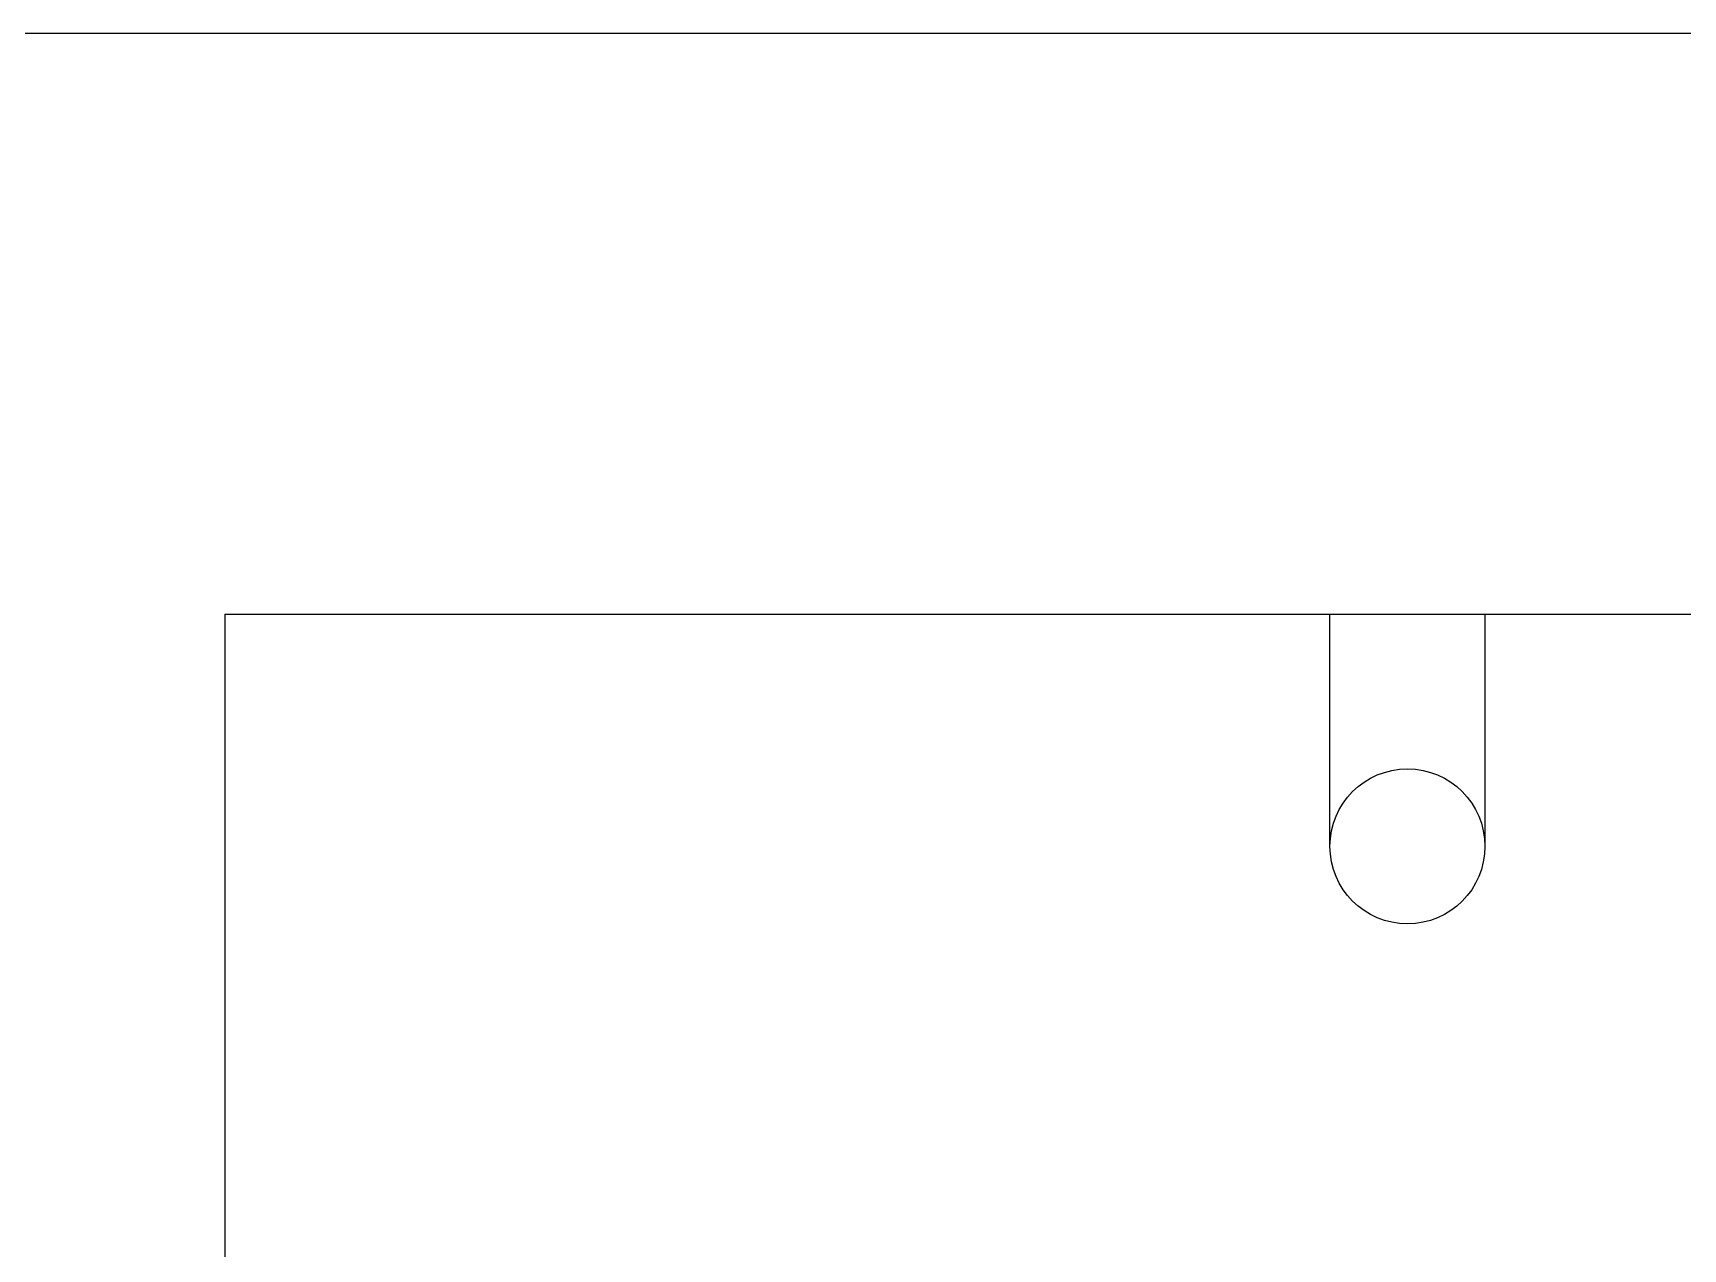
# Model space of a CAD drawing. Header units: centimetres. Extents: x 0 to 1084401, y -139216 to 99734.
# Drawn here: x 911750.28 to 911792.88, y 10235.62 to 10267.01 of the extents above; entities that cross this region are included whole.
import ezdxf

# ---------------------------------------------------------------- set-up
doc = ezdxf.new("R2010")
doc.units = ezdxf.units.CM
doc.header["$LTSCALE"] = 4
doc.layers.add('0.6', color=6, linetype='Continuous')
doc.layers.add('PDF1_PH - Metal', color=253, linetype='Continuous')

msp = doc.modelspace()

# ---------------------------------------------------------------- linework, layer by layer
at = {"layer": '0.6'}
for points in [[(911730.2346801861, 10267.01251930818), (911755.2346801861, 10267.01251930818)], [(911740.2346801861, 10267.01251930817), (911980.2346801861, 10267.01251930817)], [(911755.2346801861, 10252.01251930817), (911755.2346801861, 9892.01251930817)], [(911755.2346801861, 10252.01251930817), (911955.2346801861, 10252.01251930817), (911955.2346801861, 10242.01251930817)]]:
    msp.add_lwpolyline(points, dxfattribs=at)
at = {"layer": 'PDF1_PH - Metal'}
msp.add_lwpolyline([(911783.7677475894, 10246.01387661268), (911783.7677475894, 10252.01251930817), (911787.7677475894, 10252.01251930817), (911787.7677475894, 10246.01387661268)], dxfattribs=at)
msp.add_circle((911785.7677475894, 10246.01387661268), 1.999999999999999, dxfattribs=at)

doc.saveas('drawing.dxf')
